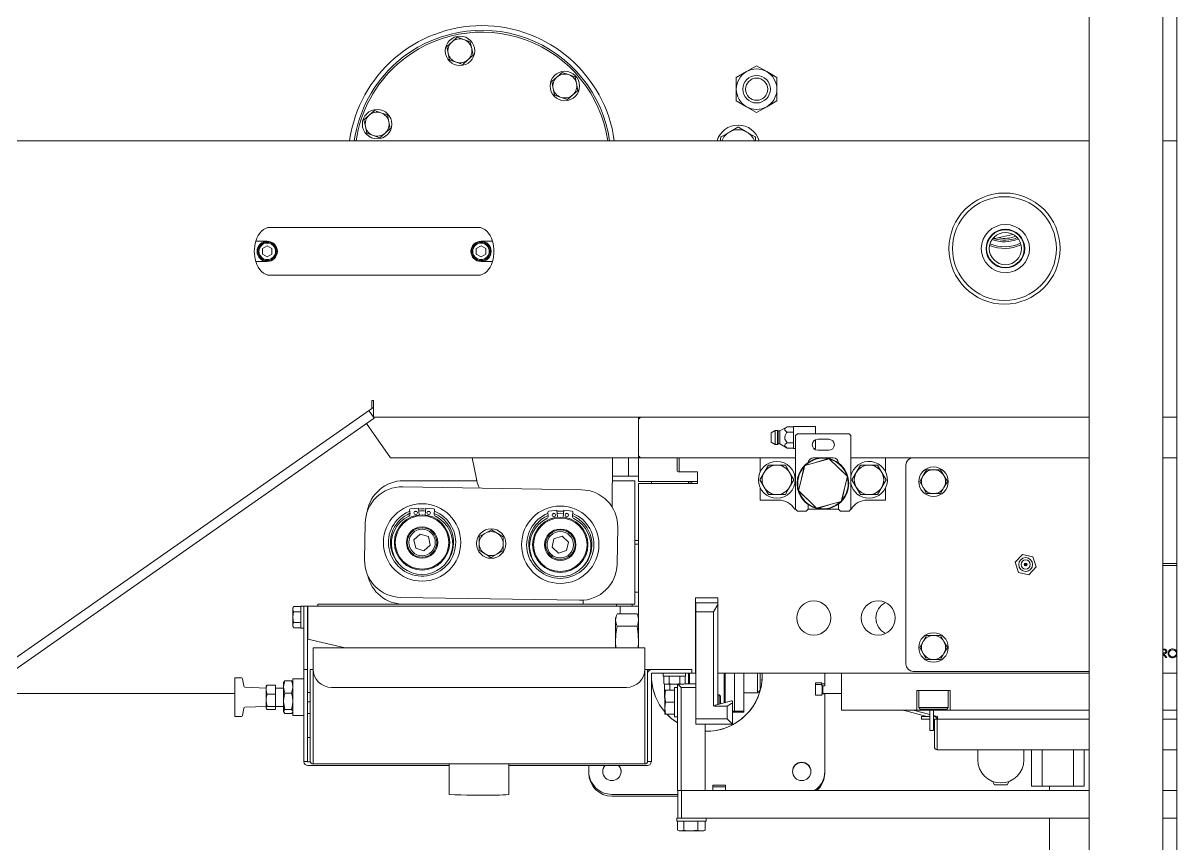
# Model space of a CAD drawing. Header units: millimetres. Extents: x 12318 to 17800, y 6541 to 10165.
# Drawn here: x 13148.82 to 13194.06, y 7344.96 to 7377.16 of the extents above; entities that cross this region are included whole.
import ezdxf

# ---------------------------------------------------------------- set-up
doc = ezdxf.new("R2010")
doc.units = ezdxf.units.MM
doc.layers.add('Equipment', color=123, linetype='Continuous')

# ---------------------------------------------------------------- blocks, each defined once
blk = doc.blocks.new('A$Cbe2ee938')
at = {"layer": 'Equipment', "linetype": 'Continuous', "lineweight": 15}
for p, q in [((-2944.31, 766.02), (-2944.31, 1726.02)), ((-2936.74, 1726.02), (-2936.74, 766.02)), ((-2984.31, 806.02), (-2984.31, 1686.02)), ((-3327.24, 1448.18), (-3330.05, 1445.69)), ((-3323.68, 1446.98), (-3327.24, 1448.18)), ((-3320.12, 1445.79), (-3323.68, 1446.98)), ((-3330.05, 1445.69), (-3332.86, 1443.2)), ((-3332.86, 1443.2), (-3332.11, 1439.53)), ((-3319.37, 1442.11), (-3320.12, 1445.79)), ((-3318.63, 1438.44), (-3319.37, 1442.11)), ((-3332.11, 1439.53), (-3331.37, 1435.85)), ((-3331.37, 1435.85), (-3327.81, 1434.66)), ((-3327.81, 1434.66), (-3324.25, 1433.46)), ((-3324.25, 1433.46), (-3321.44, 1435.95)), ((-3321.44, 1435.95), (-3318.63, 1438.44)), ((-3270.34, 1429.12), (-3273.16, 1426.63)), ((-3266.79, 1427.92), (-3270.34, 1429.12)), ((-3263.23, 1426.73), (-3266.79, 1427.92)), ((-3170.3, 1429.55), (-3175.8, 1426.37)), ((-3164.8, 1432.72), (-3170.3, 1429.55)), ((-3159.3, 1429.55), (-3164.8, 1432.72)), ((-3153.8, 1426.37), (-3159.3, 1429.55)), ((-3273.16, 1426.63), (-3275.97, 1424.15)), ((-3275.97, 1424.15), (-3275.22, 1420.47)), ((-3262.48, 1423.05), (-3263.23, 1426.73)), ((-3261.73, 1419.38), (-3262.48, 1423.05)), ((-3175.8, 1426.37), (-3175.8, 1420.02)), ((-3153.8, 1420.02), (-3153.8, 1426.37)), ((-3275.22, 1420.47), (-3274.47, 1416.79)), ((-3274.47, 1416.79), (-3270.91, 1415.6)), ((-3270.91, 1415.6), (-3267.36, 1414.41)), ((-3267.36, 1414.41), (-3264.54, 1416.89)), ((-3264.54, 1416.89), (-3261.73, 1419.38)), ((-3175.8, 1420.02), (-3175.8, 1413.67)), ((-3153.8, 1413.67), (-3153.8, 1420.02)), ((-3175.8, 1413.67), (-3170.3, 1410.49)), ((-3170.3, 1410.49), (-3164.8, 1407.32)), ((-3164.8, 1407.32), (-3159.3, 1410.49)), ((-3159.3, 1410.49), (-3153.8, 1413.67)), ((-3375, 1405.95), (-3377.81, 1403.46)), ((-3377.81, 1403.46), (-3377.06, 1399.79)), ((-3372.19, 1408.43), (-3375, 1405.95)), ((-3368.63, 1407.24), (-3372.19, 1408.43)), ((-3365.07, 1406.05), (-3368.63, 1407.24)), ((-3364.32, 1402.37), (-3365.07, 1406.05)), ((-3363.58, 1398.69), (-3364.32, 1402.37)), ((-3377.06, 1399.79), (-3376.32, 1396.11)), ((-3376.32, 1396.11), (-3372.76, 1394.92)), ((-3369.2, 1393.72), (-3366.39, 1396.21)), ((-3366.39, 1396.21), (-3363.58, 1398.69)), ((-3179.55, 1396.75), (-3184.05, 1394.15)), ((-3175.05, 1399.35), (-3179.55, 1396.75)), ((-3170.05, 1396.75), (-3174.55, 1399.35)), ((-3165.55, 1394.15), (-3170.05, 1396.75)), ((-2984.31, 1392.02), (-3587.31, 1392.02)), ((-3372.76, 1394.92), (-3369.2, 1393.72)), ((-3184.3, 1393.72), (-3184.3, 1392.02)), ((-3165.3, 1392.02), (-3165.3, 1393.72)), ((-2936.74, 1392.02), (-2944.31, 1392.02)), ((-3408.31, 1345.02), (-3428.81, 1345.02)), ((-3336.31, 1345.02), (-3408.31, 1345.02)), ((-3315.81, 1345.02), (-3336.31, 1345.02)), ((-3035.55, 1339.01), (-3025.82, 1341.15)), ((-3430.31, 1337.52), (-3436.52, 1337.52)), ((-3430.31, 1334.96), (-3432.86, 1333.49)), ((-3432.86, 1333.49), (-3432.86, 1330.55)), ((-3427.77, 1333.49), (-3430.31, 1334.96)), ((-3427.77, 1330.55), (-3427.77, 1333.49)), ((-3314.31, 1334.96), (-3316.86, 1333.49)), ((-3316.86, 1333.49), (-3316.86, 1330.55)), ((-3308.11, 1337.52), (-3314.31, 1337.52)), ((-3311.77, 1333.49), (-3314.31, 1334.96)), ((-3311.77, 1330.55), (-3311.77, 1333.49)), ((-3035.8, 1338.9), (-3036.62, 1339.19)), ((-3036.06, 1339.57), (-3035.55, 1339.01)), ((-3432.86, 1330.55), (-3430.31, 1329.08)), ((-3430.31, 1329.08), (-3427.77, 1330.55)), ((-3316.86, 1330.55), (-3314.31, 1329.08)), ((-3314.31, 1329.08), (-3311.77, 1330.55)), ((-3436.52, 1326.52), (-3430.31, 1326.52)), ((-3314.31, 1326.52), (-3308.11, 1326.52)), ((-3428.81, 1319.02), (-3408.31, 1319.02)), ((-3408.31, 1319.02), (-3336.31, 1319.02)), ((-3336.31, 1319.02), (-3315.81, 1319.02)), ((-3373.09, 1247.02), (-3587.31, 1097.02)), ((-3373.59, 1251.02), (-3372.59, 1251.02)), ((-3373.59, 1247.02), (-3373.59, 1251.02)), ((-3373.09, 1247.02), (-3373.59, 1247.02)), ((-3372.59, 1250.02), (-3372.59, 1251.02)), ((-3372.59, 1250.02), (-3372.59, 1242.02)), ((-3372.24, 1241.51), (-3584.45, 1092.92)), ((-3375.11, 1245.61), (-3372.24, 1241.51)), ((-2984.31, 1242.02), (-3372.59, 1242.02)), ((-3228.8, 1220.02), (-3228.8, 1242.02)), ((-3227.8, 1242.02), (-3228.8, 1241.02)), ((-3228.8, 1241.02), (-3228.8, 1221.02)), ((-2936.74, 1242.02), (-2944.31, 1242.02)), ((-3376.39, 1238.61), (-3363.37, 1220.02)), ((-3154.64, 1234.77), (-3156.8, 1233.52)), ((-3156.8, 1233.52), (-3156.8, 1228.52)), ((-3153.43, 1234.77), (-3154.64, 1234.77)), ((-3154.64, 1234.77), (-3154.64, 1227.27)), ((-3153.13, 1234.52), (-3153.43, 1234.77)), ((-3153.43, 1234.77), (-3153.43, 1227.27)), ((-3152.13, 1234.52), (-3153.13, 1234.52)), ((-3153.13, 1234.52), (-3153.13, 1227.52)), ((-3148.19, 1236.79), (-3152.13, 1234.52)), ((-3152.13, 1234.52), (-3152.13, 1227.52)), ((-3149.26, 1235.98), (-3149.52, 1235.47)), ((-3149.52, 1235.47), (-3149.41, 1234.93)), ((-3149.41, 1234.93), (-3148.81, 1234.31)), ((-3148.49, 1233.54), (-3149.32, 1232.15)), ((-3148.19, 1236.79), (-3149.26, 1235.98)), ((-3148.81, 1234.31), (-3148.19, 1233.91)), ((-3148.19, 1233.91), (-3148.49, 1233.54)), ((-3148.19, 1236.79), (-3144.8, 1236.79)), ((-3148.19, 1233.91), (-3144.8, 1233.91)), ((-3144.8, 1225.22), (-3144.8, 1236.82)), ((-3144.6, 1237.02), (-3140.88, 1237.02)), ((-3140.88, 1237.02), (-3133, 1237.02)), ((-3132.8, 1236.82), (-3132.8, 1233.02)), ((-3156.8, 1228.52), (-3154.64, 1227.27)), ((-3154.64, 1227.27), (-3153.43, 1227.27)), ((-3153.43, 1227.27), (-3153.13, 1227.52)), ((-3153.13, 1227.52), (-3152.13, 1227.52)), ((-3152.13, 1227.52), (-3148.19, 1225.25)), ((-3149.32, 1232.15), (-3149.53, 1231.16)), ((-3149.53, 1231.16), (-3149.4, 1230.15)), ((-3149.26, 1227.32), (-3149.52, 1226.81)), ((-3149.4, 1230.15), (-3148.8, 1228.91)), ((-3148.19, 1228.13), (-3149.26, 1227.32)), ((-3148.8, 1228.91), (-3148.19, 1228.13)), ((-3148.19, 1228.13), (-3144.8, 1228.13)), ((-3142.61, 1233.02), (-3143.61, 1232.02)), ((-3143.61, 1192.02), (-3143.61, 1232.02)), ((-3142.61, 1233.02), (-3114.61, 1233.02)), ((-3132.8, 1229.77), (-3132.8, 1225.22)), ((-3131.61, 1230.02), (-3125.61, 1230.02)), ((-3113.61, 1232.02), (-3114.61, 1233.02)), ((-3113.61, 1232.02), (-3113.61, 1192.02)), ((-3228.8, 1221.02), (-3227.8, 1220.02)), ((-3149.52, 1226.81), (-3149.41, 1226.27)), ((-3149.41, 1226.27), (-3148.81, 1225.65)), ((-3148.81, 1225.65), (-3148.19, 1225.25)), ((-3148.19, 1225.25), (-3144.8, 1225.25)), ((-3143.61, 1225.02), (-3144.6, 1225.02)), ((-3133, 1225.02), (-3133.85, 1225.02)), ((-3125.61, 1224.02), (-3131.61, 1224.02)), ((-3363.37, 1220.02), (-3228.8, 1220.02)), ((-3319.17, 1220.02), (-3316.85, 1208.62)), ((-3243.19, 1193.21), (-3242.95, 1219.38)), ((-3242.96, 1219.9), (-3242.96, 1220.02)), ((-3242.95, 1219.38), (-3242.96, 1219.9)), ((-3234.3, 1220.02), (-3234.3, 1210.02)), ((-3228.8, 1220.02), (-3228.8, 1207.02)), ((-3207.8, 1220.02), (-3228.8, 1220.02)), ((-3227.8, 1220.02), (-3143.61, 1220.02)), ((-3207.8, 1212.82), (-3207.8, 1220.02)), ((-3206.8, 1220.02), (-3206.8, 1212.32)), ((-3162.8, 1212.37), (-3162.8, 1220.02)), ((-3162.8, 1220.02), (-3143.61, 1220.02)), ((-3158.42, 1216.02), (-3160.73, 1212.02)), ((-3153.8, 1216.02), (-3158.42, 1216.02)), ((-3149.18, 1216.02), (-3153.8, 1216.02)), ((-3146.87, 1212.02), (-3149.18, 1216.02)), ((-3138.71, 1215.71), (-3142.14, 1202.28)), ((-3139, 1215.4), (-3140.47, 1208.82)), ((-3138.77, 1215.47), (-3139, 1215.4)), ((-3125.37, 1219.44), (-3138.71, 1215.71)), ((-3134.02, 1220.02), (-3129.14, 1220.02)), ((-3133.86, 1220.02), (-3123.36, 1220.02)), ((-3125.78, 1219.54), (-3132.21, 1217.53)), ((-3128.46, 1220.02), (-3123.21, 1220.02)), ((-3125.6, 1219.38), (-3125.78, 1219.54)), ((-3115.46, 1209.76), (-3125.37, 1219.44)), ((-3115.58, 1210.17), (-3120.54, 1214.73)), ((-3113.61, 1220.02), (-3094.8, 1220.02)), ((-3113.61, 1220.02), (-2984.31, 1220.02)), ((-3108.42, 1216.02), (-3110.73, 1212.02)), ((-3103.8, 1216.02), (-3108.42, 1216.02)), ((-3099.18, 1216.02), (-3103.8, 1216.02)), ((-3096.87, 1212.02), (-3099.18, 1216.02)), ((-3094.8, 1220.02), (-3094.8, 1212.38)), ((-3083.8, 1216.02), (-3083.8, 1108.02)), ((-2944.31, 1220.02), (-2936.74, 1220.02)), ((-3316.8, 1207.52), (-3316.8, 1208.37)), ((-3243.04, 1210.02), (-3228.8, 1210.02)), ((-3196.8, 1212.32), (-3207.3, 1212.32)), ((-3196.8, 1207.02), (-3196.8, 1212.32)), ((-3160.73, 1212.02), (-3163.04, 1208.02)), ((-3144.56, 1208.02), (-3146.87, 1212.02)), ((-3118.89, 1196.33), (-3115.46, 1209.76)), ((-3115.63, 1209.93), (-3115.58, 1210.17)), ((-3115.28, 1208.22), (-3115.54, 1209.45)), ((-3110.73, 1212.02), (-3113.04, 1208.02)), ((-3094.56, 1208.02), (-3096.87, 1212.02)), ((-3074.43, 1210.27), (-3076.31, 1207.02)), ((-3072.55, 1213.52), (-3074.43, 1210.27)), ((-3068.8, 1213.52), (-3072.55, 1213.52)), ((-3065.05, 1213.52), (-3068.8, 1213.52)), ((-3063.17, 1210.27), (-3065.05, 1213.52)), ((-3061.3, 1207.02), (-3063.17, 1210.27)), ((-3356.81, 1204.2), (-3259.82, 1202.61)), ((-3356.3, 1207.52), (-3316.6, 1207.52)), ((-3315.11, 1203.51), (-3315.6, 1204.63)), ((-3243.06, 1207.52), (-3230.8, 1207.52)), ((-3230.8, 1207.52), (-3230.8, 1140.52)), ((-3228.8, 1207.02), (-3196.8, 1207.02)), ((-3228.8, 1206.02), (-3228.8, 1116.83)), ((-3196.8, 1206.02), (-3228.8, 1206.02)), ((-3221.8, 1206.02), (-3221.8, 1207.02)), ((-3201.79, 1207.02), (-3201.76, 1206.57)), ((-3201.76, 1206.57), (-3201.69, 1206.02)), ((-3200.76, 1206.61), (-3200.79, 1207.02)), ((-3200.68, 1206.02), (-3200.76, 1206.61)), ((-3199.86, 1206.02), (-3199.99, 1207.02)), ((-3196.8, 1207.02), (-3196.8, 1206.02)), ((-3163.04, 1208.02), (-3160.73, 1204.02)), ((-3162.8, 1197.02), (-3162.8, 1203.66)), ((-3160.73, 1204.02), (-3158.42, 1200.02)), ((-3149.18, 1200.02), (-3146.87, 1204.02)), ((-3146.87, 1204.02), (-3144.56, 1208.02)), ((-3142.14, 1202.28), (-3132.24, 1192.6)), ((-3141.97, 1202.11), (-3142.02, 1201.87)), ((-3118.6, 1196.64), (-3117.13, 1203.22)), ((-3115.1, 1206.02), (-3115.28, 1208.22)), ((-3113.04, 1208.02), (-3110.73, 1204.02)), ((-3110.73, 1204.02), (-3108.42, 1200.02)), ((-3099.18, 1200.02), (-3096.87, 1204.02)), ((-3096.87, 1204.02), (-3094.56, 1208.02)), ((-3094.8, 1203.66), (-3094.8, 1197.02)), ((-3076.31, 1207.02), (-3074.43, 1203.77)), ((-3074.43, 1203.77), (-3072.55, 1200.52)), ((-3065.05, 1200.52), (-3063.17, 1203.77)), ((-3063.17, 1203.77), (-3061.3, 1207.02)), ((-3152.8, 1197.02), (-3162.8, 1197.02)), ((-3158.42, 1200.02), (-3153.8, 1200.02)), ((-3153.8, 1200.02), (-3149.18, 1200.02)), ((-3142.02, 1201.87), (-3137.06, 1197.31)), ((-3132.24, 1192.6), (-3118.89, 1196.33)), ((-3118.83, 1196.57), (-3118.6, 1196.64)), ((-3108.42, 1200.02), (-3103.8, 1200.02)), ((-3094.8, 1197.02), (-3104.8, 1197.02)), ((-3103.8, 1200.02), (-3099.18, 1200.02)), ((-3072.55, 1200.52), (-3068.8, 1200.52)), ((-3068.8, 1200.52), (-3065.05, 1200.52)), ((-3352.99, 1191), (-3354.97, 1190.08)), ((-3352.87, 1189.83), (-3354.43, 1189.09)), ((-3353.06, 1191.68), (-3352.84, 1189.55)), ((-3348.22, 1192.7), (-3352.59, 1192.25)), ((-3349.74, 1190.79), (-3350.62, 1190.59)), ((-3349.23, 1190.89), (-3349.74, 1190.79)), ((-3347.83, 1188.94), (-3348.22, 1192.7)), ((-3344.3, 1192.69), (-3344.7, 1188.93)), ((-3339.92, 1192.22), (-3344.3, 1192.69)), ((-3342.3, 1190.67), (-3343.3, 1190.88)), ((-3341.91, 1190.57), (-3342.3, 1190.67)), ((-3339.69, 1189.52), (-3339.46, 1191.65)), ((-3278.07, 1190.45), (-3277.85, 1188.32)), ((-3273.23, 1191.47), (-3277.6, 1191.02)), ((-3274.24, 1189.66), (-3275.63, 1189.36)), ((-3272.84, 1187.71), (-3273.23, 1191.47)), ((-3271.27, 1191.04), (-3273.18, 1190.95)), ((-3271.27, 1189.91), (-3273.06, 1189.82)), ((-3269.36, 1190.94), (-3271.27, 1191.04)), ((-3269.48, 1189.81), (-3271.27, 1189.91)), ((-3269.31, 1191.46), (-3269.71, 1187.71)), ((-3264.93, 1190.99), (-3269.31, 1191.46)), ((-3266.92, 1189.34), (-3268.31, 1189.65)), ((-3264.7, 1188.29), (-3264.47, 1190.42)), ((-3143.61, 1192.02), (-3144.14, 1192.02)), ((-3143.61, 1192.02), (-3142.61, 1191.02)), ((-3137.86, 1191.02), (-3142.61, 1191.02)), ((-3137.86, 1191.02), (-3136.86, 1192.02)), ((-3136.86, 1192.02), (-3136.86, 1194.57)), ((-3128.8, 1192.02), (-3136.86, 1192.02)), ((-3132, 1192.66), (-3131.82, 1192.5)), ((-3131.82, 1192.5), (-3125.39, 1194.51)), ((-3120.36, 1192.02), (-3128.8, 1192.02)), ((-3120.36, 1194.85), (-3120.36, 1192.02)), ((-3120.36, 1192.02), (-3119.36, 1191.02)), ((-3114.61, 1191.02), (-3119.36, 1191.02)), ((-3114.61, 1191.02), (-3113.61, 1192.02)), ((-3113.46, 1192.02), (-3113.61, 1192.02)), ((-3377.46, 1164.53), (-3377.13, 1184.53)), ((-3347.33, 1178.59), (-3350.77, 1175.42)), ((-3342.85, 1177.19), (-3347.33, 1178.59)), ((-3341.83, 1172.62), (-3342.85, 1177.19)), ((-3315.24, 1177.26), (-3315.31, 1173.51)), ((-3311.96, 1179.09), (-3315.24, 1177.26)), ((-3308.68, 1180.91), (-3311.96, 1179.09)), ((-3305.46, 1178.98), (-3308.68, 1180.91)), ((-3302.25, 1177.05), (-3305.46, 1178.98)), ((-3302.31, 1173.3), (-3302.25, 1177.05)), ((-3270.27, 1177.36), (-3274.75, 1175.98)), ((-3266.83, 1174.17), (-3270.27, 1177.36)), ((-3240.15, 1182.28), (-3240.48, 1162.28)), ((-3350.77, 1175.42), (-3349.75, 1170.85)), ((-3349.75, 1170.85), (-3345.28, 1169.45)), ((-3345.28, 1169.45), (-3341.83, 1172.62)), ((-3315.31, 1173.51), (-3315.37, 1169.76)), ((-3302.37, 1169.55), (-3302.31, 1173.3)), ((-3274.75, 1175.98), (-3275.79, 1171.41)), ((-3275.79, 1171.41), (-3272.36, 1168.22)), ((-3267.88, 1169.6), (-3266.83, 1174.17)), ((-3230.8, 1175.02), (-3228.8, 1175.02)), ((-3228.8, 1173.02), (-3230.8, 1173.02)), ((-3315.37, 1169.76), (-3312.15, 1167.83)), ((-3312.15, 1167.83), (-3308.93, 1165.9)), ((-3308.93, 1165.9), (-3305.65, 1167.72)), ((-3305.65, 1167.72), (-3302.37, 1169.55)), ((-3272.36, 1168.22), (-3267.88, 1169.6)), ((-3024.43, 1163.3), (-3020.51, 1167.54)), ((-3020.51, 1167.54), (-3014.88, 1166.26)), ((-3014.88, 1166.26), (-3013.17, 1160.74)), ((-3022.72, 1157.78), (-3024.43, 1163.3)), ((-3013.17, 1160.74), (-3017.09, 1156.51)), ((-2936.74, 1162.52), (-2944.31, 1162.52)), ((-2944.31, 1161.52), (-2936.74, 1161.52)), ((-3017.09, 1156.51), (-3022.72, 1157.78)), ((-3228.8, 1147.02), (-3230.8, 1147.02)), ((-3410.4, 1139.52), (-3412, 1139.52)), ((-3412, 1139.52), (-3412, 1133.52)), ((-3408.4, 1139.52), (-3410.4, 1139.52)), ((-3410.4, 1139.52), (-3410.4, 1110.02)), ((-3408.4, 1139.52), (-3408.4, 1110.02)), ((-3408.3, 1121.52), (-3408.3, 1139.52)), ((-3238.8, 1139.52), (-3408.3, 1139.52)), ((-3402.8, 1140.52), (-3402.8, 1139.52)), ((-3402.8, 1140.52), (-3397.8, 1140.52)), ((-3397.8, 1140.52), (-3356.3, 1140.52)), ((-3260.8, 1142.61), (-3357.79, 1144.2)), ((-3356.3, 1140.52), (-3258.8, 1140.52)), ((-3258.8, 1140.52), (-3258.8, 1142.68)), ((-3258.8, 1140.52), (-3230.8, 1140.52)), ((-3240.8, 1139.52), (-3240.8, 1140.52)), ((-3238.8, 1135.19), (-3238.8, 1139.52)), ((-3238.8, 1139.52), (-3228.8, 1139.52)), ((-3232.3, 1140.52), (-3232.3, 1139.52)), ((-3197.9, 1144.02), (-3185.8, 1144.02)), ((-3197.9, 1103.02), (-3197.9, 1144.02)), ((-3197.7, 1136.31), (-3197.7, 1141.31)), ((-3197.7, 1141.31), (-3185.85, 1141.31)), ((-3185.85, 1140.31), (-3188.16, 1136.31)), ((-3185.85, 1141.31), (-3185.85, 1140.31)), ((-3185.85, 1140.31), (-3185.85, 1086.45)), ((-3185.8, 1144.02), (-3185.8, 1103.02)), ((-3415.98, 1139.29), (-3416.38, 1138.43)), ((-3416.38, 1138.43), (-3416.38, 1133.52)), ((-3416.38, 1133.52), (-3416.38, 1128.61)), ((-3412, 1139.29), (-3415.98, 1139.29)), ((-3412, 1136.41), (-3415.98, 1136.41)), ((-3412, 1133.52), (-3412, 1127.52)), ((-3408.3, 1136.52), (-3408.4, 1136.52)), ((-3240.85, 1134.25), (-3241.3, 1133.02)), ((-3229.65, 1135.19), (-3240.46, 1135.19)), ((-3228.8, 1133.02), (-3229.25, 1134.25)), ((-3188.16, 1136.31), (-3197.7, 1136.31)), ((-3197.7, 1136.31), (-3197.7, 1078.31)), ((-3188.16, 1085.47), (-3188.16, 1136.31)), ((-3416.38, 1128.61), (-3415.98, 1127.75)), ((-3412, 1130.63), (-3415.98, 1130.63)), ((-3412, 1127.75), (-3415.98, 1127.75)), ((-3412, 1127.52), (-3410.4, 1127.52)), ((-3408.4, 1130.52), (-3408.3, 1130.52)), ((-3241.3, 1131.88), (-3241.3, 1133.02)), ((-3241.3, 1119.99), (-3241.3, 1131.88)), ((-3240.78, 1129.33), (-3241.3, 1131.88)), ((-3241.08, 1124.28), (-3240.46, 1128.58)), ((-3240.46, 1128.58), (-3240.78, 1129.33)), ((-3229.65, 1128.58), (-3240.46, 1128.58)), ((-3229.3, 1129.37), (-3229.65, 1128.58)), ((-3229.65, 1128.58), (-3229.03, 1124.32)), ((-3228.8, 1131.88), (-3229.3, 1129.37)), ((-3197.7, 1130.98), (-3197.9, 1130.94)), ((-3408.3, 1121.52), (-3387.99, 1116.83)), ((-3241.3, 1119.99), (-3241.08, 1124.28)), ((-3229.03, 1124.32), (-3228.8, 1119.99)), ((-3197.8, 1125.67), (-3197.9, 1125.69)), ((-3197.7, 1125.69), (-3197.8, 1125.67)), ((-3197.8, 1111.88), (-3197.8, 1125.67)), ((-3197.8, 1125.67), (-3197.8, 1110.37)), ((-3185.8, 1125.67), (-3185.85, 1125.68)), ((-3072.55, 1123.52), (-3074.43, 1120.27)), ((-3068.8, 1123.52), (-3072.55, 1123.52)), ((-3065.05, 1123.52), (-3068.8, 1123.52)), ((-3063.17, 1120.27), (-3065.05, 1123.52)), ((-3405.41, 1115.32), (-3405.41, 1116.83)), ((-3405.41, 1116.83), (-3225.41, 1116.83)), ((-3405.41, 1115.32), (-3405.41, 1105.33)), ((-3241.14, 1116.83), (-3241.3, 1119.99)), ((-3241.3, 1116.83), (-3241.3, 1119.99)), ((-3228.8, 1119.99), (-3228.97, 1116.83)), ((-3225.41, 1116.83), (-3225.41, 1115.32)), ((-3225.41, 1105.33), (-3225.41, 1115.32)), ((-3074.43, 1120.27), (-3076.31, 1117.02)), ((-3076.31, 1117.02), (-3074.43, 1113.77)), ((-3061.3, 1117.02), (-3063.17, 1120.27)), ((-3063.17, 1113.77), (-3061.3, 1117.02)), ((-2944.31, 1116.13), (-2944.21, 1116.13)), ((-2943.86, 1115.66), (-2944.31, 1115.66)), ((-2944.21, 1116.13), (-2943.63, 1116.12)), ((-2943.06, 1115.55), (-2943.86, 1115.66)), ((-2943.63, 1116.12), (-2943.17, 1116.07)), ((-2943.07, 1114.24), (-2942.9, 1114.35)), ((-2942.9, 1115.44), (-2943.06, 1115.55)), ((-2942.77, 1115.28), (-2942.9, 1115.44)), ((-2942.9, 1114.35), (-2942.76, 1114.51)), ((-2942.68, 1115.1), (-2942.77, 1115.28)), ((-2942.76, 1114.51), (-2942.65, 1114.9)), ((-2942.65, 1114.9), (-2942.68, 1115.1)), ((-2942.31, 1114.47), (-2942.52, 1114.09)), ((-2942.24, 1114.9), (-2942.31, 1114.47)), ((-3410.4, 1110.02), (-3410.4, 1105.02)), ((-3408.4, 1110.02), (-3408.4, 1105.02)), ((-3197.9, 1110.36), (-3197.8, 1110.37)), ((-3197.8, 1110.37), (-3197.8, 1111.88)), ((-3197.8, 1110.37), (-3197.7, 1110.36)), ((-3185.85, 1110.36), (-3185.8, 1110.37)), ((-3074.43, 1113.77), (-3072.55, 1110.52)), ((-3072.55, 1110.52), (-3068.8, 1110.52)), ((-3068.8, 1110.52), (-3065.05, 1110.52)), ((-3065.05, 1110.52), (-3063.17, 1113.77)), ((-2944.31, 1114.12), (-2943.88, 1114.12)), ((-2942.69, 1111.52), (-2944.31, 1113.56)), ((-2943.88, 1114.12), (-2943.07, 1114.24)), ((-2942.87, 1113.83), (-2943.87, 1113.65)), ((-2943.87, 1113.65), (-2942.18, 1111.52)), ((-2942.52, 1114.09), (-2942.87, 1113.83)), ((-2942.18, 1111.52), (-2942.69, 1111.52)), ((-3408.4, 1105.02), (-3410.4, 1105.02)), ((-3410.4, 1105.02), (-3410.4, 1100.02)), ((-3408.4, 1100.02), (-3408.4, 1105.02)), ((-3406.92, 1105.02), (-3405.42, 1105.02)), ((-3406.92, 1055.34), (-3406.92, 1105.02)), ((-3405.42, 1055.34), (-3405.42, 1105.02)), ((-3405.41, 1105.33), (-3405.41, 1055.34)), ((-3225.41, 1055.34), (-3225.41, 1105.33)), ((-3225.4, 1105.02), (-3225.41, 1105.02)), ((-3223.9, 1105.02), (-3225.4, 1105.02)), ((-3225.4, 1105.02), (-3225.4, 1055.34)), ((-3223.9, 1105.02), (-3223.9, 1055.34)), ((-3199.9, 1105.02), (-3223.9, 1105.02)), ((-3223.8, 1104.31), (-3223.9, 1104.32)), ((-3223.8, 1103.56), (-3223.8, 1104.31)), ((-3221.9, 1102.92), (-3221.9, 1055.12)), ((-3199.9, 1103.02), (-3221.8, 1103.02)), ((-3221.77, 1103.02), (-3221.78, 1102.81)), ((-3221.78, 1102.81), (-3221.73, 1099.56)), ((-3215.4, 1103.02), (-3215.4, 1101.42)), ((-3203.4, 1101.42), (-3203.4, 1103.02)), ((-3201.8, 1097.31), (-3201.8, 1103.02)), ((-3201.2, 1097.31), (-3201.2, 1103.02)), ((-3199.9, 1103.02), (-3199.9, 1105.02)), ((-3199.9, 1103.02), (-3197.9, 1103.02)), ((-3185.8, 1103.02), (-2984.31, 1103.02)), ((-3182.35, 1103.02), (-3182.35, 1087)), ((-3181.8, 1103.02), (-3181.8, 1087.15)), ((-3176.8, 1082.46), (-3176.8, 1103.02)), ((-3171.8, 1082.41), (-3171.8, 1103.02)), ((-3164.3, 1092.31), (-3164.3, 1103.02)), ((-3162.8, 1103.02), (-3162.8, 1093.81)), ((-3127.8, 1103.02), (-3127.8, 1097.21)), ((-3118.8, 1103.02), (-3118.8, 1083.02)), ((-3079.8, 1104.02), (-2984.31, 1104.02)), ((-2944.31, 1103.02), (-2936.74, 1103.02)), ((-3444.34, 1100.52), (-3447.9, 1100.52)), ((-3447.9, 1079.52), (-3447.9, 1100.52)), ((-3443, 1095.94), (-3443.72, 1100)), ((-3430.79, 1096.18), (-3430.9, 1096)), ((-3430.9, 1094.14), (-3430.9, 1096)), ((-3430.37, 1096.64), (-3430.8, 1095.2)), ((-3430.77, 1096.17), (-3430.74, 1096.27)), ((-3430.74, 1096.27), (-3430.37, 1096.64)), ((-3425.9, 1096.64), (-3430.37, 1096.64)), ((-3425.9, 1091.65), (-3425.9, 1096.64)), ((-3421.26, 1098.27), (-3421.4, 1098.02)), ((-3421.4, 1095.54), (-3421.4, 1098.02)), ((-3421.27, 1096.96), (-3421.4, 1095.54)), ((-3421.4, 1087.77), (-3421.4, 1095.54)), ((-3421.4, 1095.54), (-3421.18, 1093.74)), ((-3420.69, 1098.89), (-3421.27, 1096.96)), ((-3421.23, 1098.26), (-3421.18, 1098.39)), ((-3421.18, 1098.39), (-3420.69, 1098.89)), ((-3417.12, 1098.89), (-3420.69, 1098.89)), ((-3416.62, 1097.35), (-3417.12, 1098.89)), ((-3417.12, 1098.89), (-3416.54, 1098.26)), ((-3416.4, 1095.54), (-3416.62, 1097.35)), ((-3416.4, 1098.02), (-3416.54, 1098.26)), ((-3416.54, 1098.26), (-3416.54, 1098.25)), ((-3416.54, 1094.13), (-3416.4, 1095.54)), ((-3410.4, 1100.02), (-3416.4, 1100.02)), ((-3416.4, 1100.02), (-3416.4, 1080.02)), ((-3410.4, 1100.02), (-3410.4, 1055.12)), ((-3408.4, 1100.02), (-3408.4, 1055.12)), ((-3221.8, 1101.57), (-3221.8, 1101.55)), ((-3221.8, 1101.55), (-3221.73, 1099.54)), ((-3215.4, 1101.42), (-3209.4, 1101.42)), ((-3215.18, 1101.42), (-3215.18, 1097.45)), ((-3215.18, 1097.45), (-3214.32, 1097.05)), ((-3214.8, 1090.31), (-3214.8, 1097.24)), ((-3214.32, 1097.05), (-3209.4, 1097.05)), ((-3212.29, 1101.42), (-3212.29, 1097.45)), ((-3211.8, 1093.81), (-3211.8, 1097.05)), ((-3209.4, 1101.42), (-3203.4, 1101.42)), ((-3209.4, 1097.05), (-3204.49, 1097.05)), ((-3207.7, 1039.31), (-3207.7, 1097.05)), ((-3207.44, 1097.05), (-3205.7, 1095.31)), ((-3206.51, 1101.42), (-3206.51, 1097.45)), ((-3204.49, 1097.05), (-3203.63, 1097.45)), ((-3203.93, 1097.31), (-3197.7, 1097.31)), ((-3203.63, 1101.42), (-3203.63, 1097.45)), ((-3161.8, 1101.55), (-3161.8, 1101.57)), ((-3132.8, 1097.91), (-3129.4, 1097.91)), ((-3132.8, 1091.11), (-3132.8, 1097.91)), ((-3132.8, 1096.97), (-3129.4, 1096.97)), ((-3129.4, 1097.91), (-3129.4, 1097.21)), ((-3129.4, 1097.21), (-3127.8, 1097.21)), ((-3129.4, 1096.27), (-3129.4, 1097.21)), ((-3129.4, 1096.27), (-3127.8, 1096.27)), ((-3129.3, 1096.27), (-3129.3, 1091.81)), ((-3128.8, 1091.81), (-3128.8, 1096.27)), ((-3127.8, 1097.21), (-3127.8, 1096.27)), ((-3447.9, 1092.02), (-3587.31, 1092.02)), ((-3430.9, 1095.02), (-3442.4, 1095.42)), ((-3430.8, 1095.2), (-3430.9, 1094.14)), ((-3430.9, 1088.34), (-3430.9, 1094.14)), ((-3430.9, 1094.14), (-3430.74, 1092.79)), ((-3430.8, 1089.74), (-3430.9, 1088.34)), ((-3430.37, 1091.65), (-3430.8, 1089.74)), ((-3430.74, 1092.79), (-3430.37, 1091.65)), ((-3425.9, 1091.65), (-3430.37, 1091.65)), ((-3421.4, 1095.02), (-3425.9, 1095.02)), ((-3425.9, 1085.03), (-3425.9, 1091.65)), ((-3421.27, 1089.64), (-3421.4, 1087.77)), ((-3420.69, 1092.2), (-3421.27, 1089.64)), ((-3421.18, 1093.74), (-3420.69, 1092.2)), ((-3417.12, 1092.2), (-3420.69, 1092.2)), ((-3417.12, 1092.2), (-3416.54, 1094.13)), ((-3416.62, 1090.17), (-3417.12, 1092.2)), ((-3416.4, 1087.77), (-3416.62, 1090.17)), ((-3406.92, 1092.52), (-3408.4, 1092.52)), ((-3405.41, 1092.52), (-3405.42, 1092.52)), ((-3395.41, 1095.33), (-3235.41, 1095.33)), ((-3225.41, 1093.02), (-3225.4, 1093.02)), ((-3214.8, 1090.27), (-3214.8, 1090.31)), ((-3214.8, 1089.87), (-3214.8, 1090.27)), ((-3214.8, 1089.86), (-3214.8, 1089.87)), ((-3214.8, 1089.86), (-3214.74, 1089.85)), ((-3214.74, 1089.85), (-3214.6, 1089.85)), ((-3214.13, 1093.81), (-3214.6, 1093.81)), ((-3214.6, 1093.81), (-3214.6, 1090.56)), ((-3214.6, 1090.56), (-3214.49, 1092.07)), ((-3214.13, 1087.31), (-3214.6, 1090.56)), ((-3214.6, 1090.56), (-3214.6, 1084.06)), ((-3214.49, 1092.07), (-3214.13, 1093.81)), ((-3209.3, 1093.81), (-3214.13, 1093.81)), ((-3207.7, 1095.31), (-3209.3, 1095.31)), ((-3209.3, 1095.31), (-3209.3, 1079.31)), ((-3205.7, 1095.31), (-3205.7, 1039.31)), ((-3197.7, 1095.31), (-3205.7, 1095.31)), ((-3185.05, 1091.31), (-3185.85, 1091.31)), ((-3184.3, 1090.56), (-3185.05, 1091.31)), ((-3185.05, 1091.31), (-3185.05, 1086.28)), ((-3184.3, 1090.56), (-3184.3, 1086.48)), ((-3182.35, 1092.31), (-3181.8, 1092.31)), ((-3171.8, 1092.31), (-3164.3, 1092.31)), ((-3164.3, 1092.31), (-3162.8, 1093.81)), ((-3129.4, 1091.11), (-3132.8, 1091.11)), ((-3129.4, 1091.81), (-3129.4, 1091.11)), ((-3127.8, 1091.81), (-3129.4, 1091.81)), ((-3118.8, 1092.02), (-3128.8, 1092.02)), ((-3127.8, 1091.81), (-3127.8, 1049.76)), ((-3077.8, 1093.62), (-3059.8, 1093.62)), ((-3077.8, 1093.62), (-3077.8, 1083.02)), ((-3076.8, 1093.62), (-3076.8, 1084.42)), ((-3060.8, 1084.42), (-3060.8, 1093.62)), ((-3059.8, 1093.62), (-3059.8, 1083.02)), ((-3443.72, 1080.04), (-3443, 1084.1)), ((-3442.4, 1084.62), (-3430.9, 1085.02)), ((-3430.9, 1084.21), (-3430.9, 1088.34)), ((-3430.9, 1088.34), (-3430.74, 1086.55)), ((-3430.8, 1084.56), (-3430.9, 1084.21)), ((-3430.9, 1084.04), (-3430.9, 1084.21)), ((-3430.9, 1084.21), (-3430.74, 1083.77)), ((-3430.9, 1084.04), (-3430.79, 1083.86)), ((-3430.37, 1085.03), (-3430.8, 1084.56)), ((-3430.74, 1086.55), (-3430.37, 1085.03)), ((-3430.74, 1083.77), (-3430.37, 1083.4)), ((-3425.9, 1085.03), (-3430.37, 1085.03)), ((-3425.9, 1083.4), (-3430.37, 1083.4)), ((-3425.9, 1083.4), (-3425.9, 1085.03)), ((-3425.9, 1085.02), (-3421.4, 1085.02)), ((-3421.4, 1082.24), (-3421.4, 1087.77)), ((-3421.4, 1087.77), (-3421.18, 1085.37)), ((-3420.69, 1083.33), (-3421.27, 1082.71)), ((-3421.18, 1085.37), (-3420.69, 1083.33)), ((-3417.12, 1083.33), (-3420.69, 1083.33)), ((-3417.12, 1083.33), (-3416.54, 1085.89)), ((-3416.62, 1082.83), (-3417.12, 1083.33)), ((-3416.54, 1085.89), (-3416.4, 1087.77)), ((-3408.4, 1087.52), (-3406.92, 1087.52)), ((-3405.42, 1087.52), (-3405.41, 1087.52)), ((-3214.6, 1084.06), (-3214.49, 1085.57)), ((-3214.13, 1080.81), (-3214.6, 1084.06)), ((-3214.6, 1084.06), (-3214.6, 1080.81)), ((-3214.49, 1085.57), (-3214.13, 1087.31)), ((-3209.3, 1087.31), (-3214.13, 1087.31)), ((-3187.9, 1085.21), (-3180.85, 1085.21)), ((-3187.13, 1085.72), (-3178.48, 1088.04)), ((-3180.85, 1085.21), (-3178.35, 1086.65)), ((-3180.85, 1078.31), (-3180.85, 1085.21)), ((-3177.85, 1087.56), (-3177.85, 1086.36)), ((-3177.85, 1086.36), (-3177.85, 1075.31)), ((-3118.8, 1083.02), (-3077.8, 1083.02)), ((-3070.8, 1080.62), (-3079.77, 1083.02)), ((-3077.8, 1083.02), (-3059.8, 1083.02)), ((-3076.8, 1084.42), (-3076, 1083.62)), ((-3076.8, 1084.42), (-3060.8, 1084.42)), ((-3076, 1083.62), (-3061.6, 1083.62)), ((-3061.6, 1083.62), (-3060.8, 1084.42)), ((-3059.8, 1083.02), (-2984.31, 1083.02)), ((-2936.74, 1083.02), (-2944.31, 1083.02)), ((-3447.9, 1079.52), (-3444.34, 1079.52)), ((-3421.27, 1082.71), (-3421.4, 1082.24)), ((-3421.4, 1082.02), (-3421.4, 1082.24)), ((-3421.4, 1082.24), (-3421.18, 1081.65)), ((-3421.4, 1082.02), (-3421.26, 1081.77)), ((-3421.18, 1081.65), (-3420.69, 1081.15)), ((-3417.12, 1081.15), (-3420.69, 1081.15)), ((-3417.12, 1081.15), (-3416.54, 1081.78)), ((-3416.4, 1082.24), (-3416.62, 1082.83)), ((-3416.54, 1081.79), (-3416.4, 1082.02)), ((-3416.54, 1081.78), (-3416.54, 1081.79)), ((-3416.4, 1080.02), (-3410.4, 1080.02)), ((-3406.92, 1081.21), (-3408.3, 1081.21)), ((-3214.6, 1080.81), (-3214.13, 1080.81)), ((-3209.3, 1080.81), (-3214.13, 1080.81)), ((-3209.3, 1079.31), (-3207.7, 1079.31)), ((-3197.7, 1078.31), (-3180.85, 1078.31)), ((-3197.7, 1075.31), (-3197.7, 1078.31)), ((-3180.85, 1078.31), (-3177.85, 1075.31)), ((-3177.85, 1082.46), (-3176.8, 1082.46)), ((-3177.85, 1081.86), (-3174.5, 1081.86)), ((-3176.8, 1082.46), (-3172.21, 1082.42)), ((-3174.5, 1081.86), (-3174.09, 1081.88)), ((-3174.09, 1081.88), (-3171.8, 1081.98)), ((-3172.21, 1082.42), (-3171.8, 1082.41)), ((-3171.8, 1082.41), (-3171.8, 1081.98)), ((-3072.49, 1079.52), (-3084.48, 1082.73)), ((-3075.3, 1078.02), (-3075.3, 1079.52)), ((-3075.3, 1079.52), (-3073.3, 1079.52)), ((-3073.3, 1078.02), (-3075.3, 1078.02)), ((-3073.3, 1079.52), (-3070.8, 1079.52)), ((-3073.3, 1078.02), (-3070.8, 1078.02)), ((-3070.8, 1082.02), (-3070.8, 1082.87)), ((-3070.8, 1072.02), (-3070.8, 1082.02)), ((-3068.8, 1082.02), (-3068.8, 1082.87)), ((-3068.8, 1082.02), (-3068.8, 1072.02)), ((-3066.71, 1079.53), (-3068.8, 1080.09)), ((-3068.8, 1079.52), (-3068.4, 1079.52)), ((-3068.8, 1078.02), (-3068.4, 1078.02)), ((-3068.3, 1063.12), (-3068.3, 1078.02)), ((-3068.3, 1078.02), (-3066.8, 1078.02)), ((-3066.8, 1078.02), (-3066.8, 1063.12)), ((-2984.31, 1078.02), (-3066.8, 1078.02)), ((-3066.71, 1079.53), (-3066.7, 1079.52)), ((-3066.7, 1078.02), (-3066.7, 1079.52)), ((-2936.74, 1078.02), (-2944.31, 1078.02)), ((-3177.85, 1075.31), (-3197.7, 1075.31)), ((-3192.7, 1039.31), (-3192.7, 1075.31)), ((-3068.8, 1072.02), (-3070.8, 1072.02)), ((-3408.3, 1068.12), (-3406.92, 1068.12)), ((-3406.92, 1068.11), (-3408.3, 1068.11)), ((-3066.8, 1061.52), (-3066.8, 1063.12)), ((-3066.8, 1061.52), (-3066.7, 1061.52)), ((-2984.31, 1061.52), (-3066.7, 1061.52)), ((-3044.8, 1061.52), (-3044.8, 1056.02)), ((-3019.8, 1056.02), (-3019.8, 1061.52)), ((-3015.6, 1061.52), (-3015.6, 1041.82)), ((-3009.82, 1061.52), (-3009.82, 1041.82)), ((-2992.79, 1061.52), (-2992.79, 1041.82)), ((-2987, 1061.52), (-2987, 1041.82)), ((-2936.74, 1061.52), (-2944.31, 1061.52)), ((-3410.4, 1055.12), (-3410.39, 1054.93)), ((-3408.4, 1055.12), (-3410.4, 1055.12)), ((-3408.4, 1055.11), (-3410.39, 1054.93)), ((-3408.4, 1055.12), (-3408.4, 1055.11)), ((-3408.3, 1055.02), (-3406.86, 1055.02)), ((-3408.3, 1053.02), (-3331.66, 1053.02)), ((-3405.41, 1053.83), (-3405.41, 1055.34)), ((-3405.41, 1053.83), (-3225.41, 1053.83)), ((-3331.66, 1053.83), (-3331.66, 1037.17)), ((-3299.16, 1037.17), (-3299.16, 1053.83)), ((-3299.16, 1053.02), (-3224, 1053.02)), ((-3255.8, 1049.76), (-3255.8, 1053.02)), ((-3225.41, 1055.34), (-3225.41, 1053.83)), ((-3223.9, 1055.34), (-3223.9, 1055.12)), ((-3223.9, 1055.11), (-3223.9, 1055.12)), ((-3223.9, 1055.12), (-3221.9, 1055.12)), ((-3223.9, 1055.11), (-3221.91, 1054.93)), ((-3221.91, 1054.93), (-3221.9, 1055.12)), ((-3255.8, 1049.76), (-3255.8, 1048.82)), ((-3127.8, 1049.76), (-3127.8, 1048.82)), ((-3205.7, 1039.31), (-3207.7, 1039.31)), ((-3207.55, 1024.31), (-3207.55, 1039.31)), ((-3205.7, 1039.31), (-3192.7, 1039.31)), ((-3205.55, 1039.31), (-3205.55, 1024.31)), ((-3205.55, 1039.31), (-2984.31, 1039.31)), ((-3188.45, 1042.26), (-3181.65, 1042.26)), ((-3188.45, 1039.31), (-3188.45, 1042.26)), ((-3188.45, 1041.32), (-3181.65, 1041.32)), ((-3181.65, 1042.26), (-3181.65, 1039.31)), ((-3036.84, 1044.37), (-3035.8, 1042.52)), ((-3035.8, 1042.52), (-3028.8, 1042.52)), ((-3028.8, 1042.52), (-3027.77, 1044.37)), ((-3015.6, 1041.82), (-3012.62, 1041.82)), ((-3009.82, 1041.82), (-3012.62, 1041.82)), ((-3009.82, 1041.82), (-2992.79, 1041.82)), ((-3005.85, 1041.82), (-3005.85, 1039.31)), ((-2989.99, 1041.82), (-2992.79, 1041.82)), ((-2987, 1041.82), (-2989.99, 1041.82)), ((-2944.31, 1039.31), (-2936.74, 1039.31)), ((-3207.55, 1037.26), (-3243.3, 1037.26)), ((-3243.3, 1036.33), (-3207.55, 1036.33)), ((-3208.15, 1024.31), (-3208.15, 1022.71)), ((-3208.15, 1024.31), (-3207.55, 1024.31)), ((-3208.15, 1022.71), (-3204.53, 1022.71)), ((-3207.65, 1022.71), (-3207.65, 1017.88)), ((-3205.55, 1024.31), (-3207.55, 1024.31)), ((-3205.55, 1024.31), (-2984.31, 1024.31)), ((-3204.53, 1022.71), (-3192.15, 1022.71)), ((-3204.26, 1022.71), (-3204.26, 1017.88)), ((-3196.76, 1022.71), (-3196.76, 1017.88)), ((-3192.66, 1022.71), (-3192.66, 1017.88)), ((-3192.15, 1022.71), (-3192.15, 1024.31)), ((-3005.85, 1024.31), (-3005.85, 961.71)), ((-2944.31, 1024.31), (-2936.74, 1024.31)), ((-3206.74, 1017.51), (-3207.44, 1017.79)), ((-3207.44, 1017.78), (-3206.65, 1017.41)), ((-3205.95, 1017.41), (-3206.74, 1017.51)), ((-3206.65, 1017.41), (-3205.95, 1017.41)), ((-3204.26, 1017.88), (-3205.95, 1017.41)), ((-3205.95, 1017.41), (-3200.51, 1017.41)), ((-3202.25, 1017.51), (-3204.26, 1017.88)), ((-3200.51, 1017.41), (-3202.25, 1017.51)), ((-3196.76, 1017.88), (-3200.51, 1017.41)), ((-3200.51, 1017.41), (-3194.71, 1017.41)), ((-3196.25, 1017.68), (-3196.76, 1017.88)), ((-3194.71, 1017.41), (-3196.25, 1017.68)), ((-3193.47, 1017.58), (-3194.71, 1017.41)), ((-3194.71, 1017.41), (-3193.65, 1017.41)), ((-3193.65, 1017.41), (-3192.86, 1017.78)), ((-3192.66, 1017.88), (-3193.47, 1017.58)), ((-3192.87, 1017.79), (-3192.66, 1017.88))]:
    blk.add_line(p, q, dxfattribs=at)
for centre, radius in [((-3325.74, 1440.82), 8), ((-3268.85, 1421.76), 8), ((-3164.8, 1420.02), 7.48), ((-3164.8, 1420.02), 6.03), ((-3370.69, 1401.08), 8), ((-3030.31, 1333.52), 30.15), ((-3030.31, 1333.52), 28.15), ((-3029.8, 1333.52), 13.1), ((-3029.8, 1333.52), 10.5), ((-3029.8, 1333.52), 10.25), ((-3029.8, 1333.52), 8.75), ((-3430.31, 1332.02), 5), ((-3430.31, 1332.02), 4.5), ((-3314.31, 1332.02), 5), ((-3314.31, 1332.02), 4.5), ((-3153.8, 1208.02), 10), ((-3128.8, 1206.02), 14), ((-3068.8, 1207.02), 8), ((-3346.3, 1174.02), 21), ((-3349.79, 1190.12), 0.95), ((-3342.74, 1190.11), 0.95), ((-3271.31, 1172.79), 21), ((-3274.8, 1188.89), 0.95), ((-3267.75, 1188.88), 0.95), ((-3346.3, 1174.02), 15), ((-3346.3, 1174.02), 14.5), ((-3271.31, 1172.79), 15), ((-3271.31, 1172.79), 14.5), ((-3346.3, 1174.02), 8.5), ((-3346.3, 1174.02), 8), ((-3346.3, 1174.02), 7.2), ((-3308.81, 1173.41), 8), ((-3271.31, 1172.79), 8.5), ((-3271.31, 1172.79), 8), ((-3271.31, 1172.79), 7.2), ((-3018.8, 1162.02), 3.75), ((-3018.8, 1162.02), 2.5), ((-3018.8, 1162.02), 0.75), ((-3018.8, 1162.02), 0.375), ((-3133.8, 1133.02), 9.25), ((-3098.8, 1133.02), 9.25), ((-3068.8, 1117.02), 8), ((-3140.3, 1049.76), 5)]:
    blk.add_circle(centre, radius, dxfattribs=at)
for centre, radius, start, end in [((-3313.8, 1382.02), 72.5, 7.92814, 172.07186), ((-3313.8, 1382.02), 70, 8.21321, 131.47943), ((-3313.8, 1382.02), 69, 8.33308, 131.47943), ((-3325.74, 1440.82), 6.5, 71.47943, 131.47943), ((-3325.74, 1440.82), 6.5, 11.47943, 71.47943), ((-3325.74, 1440.82), 6.5, 131.47943, 191.47943), ((-3325.74, 1440.82), 6.5, 311.47943, 11.47943), ((-3313.8, 1382.02), 70, 131.47943, 171.78679), ((-3313.8, 1382.02), 69, 131.47943, 171.66692), ((-3325.74, 1440.82), 6.5, 191.47943, 251.47943), ((-3325.74, 1440.82), 6.5, 251.47943, 311.47943), ((-3268.85, 1421.76), 6.5, 71.47943, 131.47943), ((-3268.85, 1421.76), 6.5, 11.47943, 71.47943), ((-3164.8, 1420.02), 11, 120, 180), ((-3164.8, 1420.02), 11, 60, 120), ((-3164.8, 1420.02), 11, 0, 60), ((-3268.85, 1421.76), 6.5, 131.47943, 191.47943), ((-3268.85, 1421.76), 6.5, 311.47943, 11.47943), ((-3268.85, 1421.76), 6.5, 191.47943, 251.47943), ((-3268.85, 1421.76), 6.5, 251.47943, 311.47943), ((-3164.8, 1420.02), 11, 180, 240), ((-3164.8, 1420.02), 11, 300, 0), ((-3164.8, 1420.02), 11, 240, 300), ((-3370.69, 1401.08), 6.5, 131.47943, 191.47943), ((-3370.69, 1401.08), 6.5, 71.47943, 131.47943), ((-3370.69, 1401.08), 6.5, 11.47943, 71.47943), ((-3370.69, 1401.08), 6.5, 311.47943, 11.47943), ((-3370.69, 1401.08), 6.5, 191.47943, 251.47943), ((-3370.69, 1401.08), 6.5, 251.47943, 311.47943), ((-3174.8, 1388.52), 12, 16.95774, 163.04226), ((-3174.8, 1388.52), 9.5, 120, 158.38176), ((-3174.8, 1388.52), 9.5, 60, 120), ((-3174.8, 1388.52), 10.83, 88.68475, 91.31525), ((-3174.8, 1388.52), 9.5, 21.61824, 60), ((-3174.8, 1388.52), 10.83, 148.68475, 151.31525), ((-3174.8, 1388.52), 10.83, 28.68475, 31.31525), ((-3030.31, 1355.52), 16.5, 259.16379, 291.89129), ((-3430.31, 1332.02), 5.5, 90, 270), ((-3430.31, 1332.02), 5.5, 270, 90), ((-3314.31, 1332.02), 5.5, 90, 270), ((-3314.31, 1332.02), 5.5, 270, 90), ((-3030.31, 1355.52), 21.87, 248.32711, 294.33915), ((-3030.31, 1355.52), 21, 248.00578, 294.66048), ((-3030.31, 1355.52), 18.31, 248.54151, 294.12476), ((-3030.31, 1355.52), 17.5, 251.73511, 293.36791), ((-3227.8, 1241.02), 1, 90, 180), ((-3144.6, 1236.82), 0.2, 90, 180), ((-3133, 1236.82), 0.2, 0, 90), ((-3131.61, 1227.02), 3, 90, 270), ((-3125.61, 1227.02), 3, 270, 90), ((-3144.6, 1225.22), 0.2, 180, 270), ((-3133, 1225.22), 0.2, 270, 0), ((-3153.8, 1208.02), 8, 90, 150), ((-3153.8, 1208.02), 8, 30, 90), ((-3128.8, 1206.02), 13.7, 138.5605, 194.48742), ((-3128.8, 1206.02), 13.7, 78.5605, 134.48742), ((-3133.86, 1217.02), 3, 90, 170.9317), ((-3128.8, 1206.02), 13.7, 18.5605, 74.48742), ((-3123.36, 1217.02), 3, 3.33176, 90), ((-3103.8, 1208.02), 10, 270, 168.83809), ((-3103.8, 1208.02), 8, 90, 150), ((-3103.8, 1208.02), 8, 30, 90), ((-3079.8, 1216.02), 4, 90, 180), ((-3297.25, 1212.6), 20, 191.47943, 203.47943), ((-3207.3, 1212.82), 0.5, 180, 270), ((-3153.8, 1208.02), 8, 150, 210), ((-3153.8, 1208.02), 8, 330, 30), ((-3103.8, 1208.02), 8, 150, 210), ((-3103.8, 1208.02), 8, 330, 30), ((-3068.8, 1207.02), 6.5, 150, 210), ((-3068.8, 1207.02), 6.5, 90, 150), ((-3068.8, 1207.02), 6.5, 30, 90), ((-3068.8, 1207.02), 6.5, 330, 30), ((-3357.14, 1184.2), 20, 89.06092, 179.06092), ((-3356.3, 1187.52), 20, 90, 170.80392), ((-3260.15, 1182.61), 20, 359.06092, 89.06092), ((-3153.8, 1208.02), 8, 210, 270), ((-3153.8, 1208.02), 8, 270, 330), ((-3128.8, 1206.02), 13.7, 318.5605, 0), ((-3103.8, 1208.02), 10, 191.16191, 270), ((-3103.8, 1208.02), 8, 210, 270), ((-3103.8, 1208.02), 8, 270, 330), ((-3068.8, 1207.02), 6.5, 210, 270), ((-3068.8, 1207.02), 6.5, 270, 330), ((-3152.8, 1187.02), 10, 30, 90), ((-3128.8, 1206.02), 13.7, 198.5605, 254.48742), ((-3128.8, 1206.02), 13.7, 258.5605, 314.48742), ((-3104.8, 1187.02), 10, 90, 150), ((-3346.3, 1174.02), 18.25, 118.34426, 68.24079), ((-3354.13, 1189.42), 1.3, 295.8803, 5.8659), ((-3352.54, 1191.73), 0.52, 95.8659, 185.8659), ((-3346.3, 1174.02), 18.25, 83.8659, 95.8659), ((-3346.3, 1174.02), 17.12, 83.8659, 95.8659), ((-3339.98, 1191.7), 0.52, 353.8659, 83.8659), ((-3338.4, 1189.38), 1.3, 173.8659, 243.85151), ((-3346.3, 1174.02), 17.12, 317.92356, 67.17958), ((-3271.31, 1172.79), 18.25, 111.49102, 68.24079), ((-3277.55, 1190.5), 0.52, 95.8659, 185.8659), ((-3264.99, 1190.47), 0.52, 353.8659, 83.8659), ((-3346.3, 1174.02), 17.12, 118.34426, 221.80825), ((-3346.3, 1173.28), 16.64, 115.8803, 63.85151), ((-3271.31, 1172.79), 17.12, 112.55223, 221.80829), ((-3271.31, 1172.05), 16.64, 115.8803, 63.85151), ((-3279.14, 1188.19), 1.3, 295.8803, 5.8659), ((-3263.41, 1188.15), 1.3, 173.8659, 243.85151), ((-3271.31, 1172.79), 17.12, 317.92353, 67.17958), ((-3308.81, 1173.41), 6.5, 119.06092, 179.06092), ((-3308.81, 1173.41), 6.5, 59.06092, 119.06092), ((-3308.81, 1173.41), 6.5, 359.06092, 59.06092), ((-3308.81, 1173.41), 6.5, 179.06092, 239.06092), ((-3308.81, 1173.41), 6.5, 299.06092, 359.06092), ((-3357.46, 1164.2), 20, 179.06092, 269.06092), ((-3308.81, 1173.41), 6.5, 239.06092, 299.06092), ((-3260.48, 1162.61), 20, 269.06092, 359.06092), ((-3356.3, 1160.52), 20, 191.98392, 270), ((-3090.8, 1133.02), 9.25, 115.62203, 244.37797), ((-3413.21, 1137.85), 3.12, 152.46565, 207.53435), ((-3404.28, 1133.52), 12.05, 166.1342, 193.8658), ((-3233.16, 1131.56), 8.15, 153.58592, 177.7596), ((-3236.96, 1131.56), 8.17, 2.26506, 26.38942), ((-3413.21, 1129.19), 3.12, 152.46565, 207.53435), ((-3068.8, 1117.02), 6.5, 90, 150), ((-3068.8, 1117.02), 6.5, 30, 90), ((-3068.8, 1117.02), 6.5, 150, 210), ((-3068.8, 1117.02), 6.5, 330, 30), ((-2943.4, 1114.93), 1.16, 358.39158, 78.50768), ((-2939.07, 1113.85), 2.4, 90.14842, 181.03289), ((-2939.08, 1113.81), 1.97, 89.14341, 179.95011), ((-2938.91, 1114.02), 2.23, 13.80305, 94.33404), ((-2939.01, 1113.8), 1.98, 0.79353, 91.26063), ((-3068.8, 1117.02), 6.5, 210, 270), ((-3068.8, 1117.02), 6.5, 270, 330), ((-2939.08, 1113.79), 2.39, 179.61625, 271.04055), ((-2939.11, 1113.82), 1.95, 180.50254, 271.48876), ((-2938.99, 1113.82), 1.95, 267.99574, 0.11278), ((-2938.92, 1113.61), 2.21, 266.95834, 351.24886), ((-3395.41, 1105.33), 10, 180, 270), ((-3235.41, 1105.33), 10, 270, 0), ((-3221.8, 1102.92), 2.1, 90, 180), ((-3221.8, 1102.92), 0.1, 90, 180), ((-3191.8, 1101.57), 30, 268.28009, 2.77467), ((-3079.8, 1108.02), 4, 180, 270), ((-3444.34, 1099.89), 0.63, 10, 90), ((-3442.38, 1096.05), 0.63, 190, 268), ((-3191.8, 1101.57), 30, 183.83651, 220.53669), ((-3191.8, 1101.55), 30, 183.83651, 220.53669), ((-3213.73, 1100.21), 3.12, 242.46565, 297.53435), ((-3209.4, 1109.14), 12.05, 256.1342, 283.8658), ((-3205.07, 1100.21), 3.12, 242.46565, 297.53435), ((-3191.8, 1101.55), 30, 268.28012, 359.99919), ((-3442.38, 1083.99), 0.63, 92, 170), ((-3405.41, 1084.03), 0.01, 180.00171, 269.98957), ((-3225.41, 1084.03), 0.01, 270.01043, 359.99829), ((-3185.55, 1086.45), 0.3, 180, 182.04746), ((-3185.55, 1086.45), 0.3, 182.04746, 285), ((-3178.35, 1087.56), 0.5, 0, 105), ((-3075.58, 1116.11), 34.54, 253.29895, 255.07412), ((-3444.34, 1080.15), 0.63, 270, 350), ((-3408.3, 1081.31), 0.1, 180.00436, 270.00436), ((-3191.8, 1101.55), 30, 223.73435, 237.99527), ((-3191.8, 1101.57), 30, 223.793, 237.99527), ((-3068.4, 1077.92), 1.6, 3.58332, 90), ((-3068.4, 1077.92), 0.1, 0, 90), ((-3408.3, 1068.22), 0.1, 185.21356, 270.00384), ((-3408.3, 1068.21), 0.1, 180.00436, 270.00436), ((-3066.7, 1063.12), 1.6, 180, 266.41668), ((-3408.3, 1055.12), 2.1, 185.21356, 270.00384), ((-3408.3, 1055.12), 0.1, 185.21356, 270.00384), ((-3405.41, 1055.34), 1.51, 180.00435, 270.00427), ((-3243.3, 1049.76), 5, 139.29618, 40.70382), ((-3243.3, 1049.52), 5, 135.55535, 178.62311), ((-3243.3, 1049.52), 5, 1.37689, 44.44465), ((-3225.41, 1055.34), 1.51, 269.99573, 359.99565), ((-3224, 1055.12), 2.1, 269.99616, 354.78644), ((-3140.3, 1049.52), 5, 89.9992, 178.62255), ((-3140.3, 1049.52), 5, 1.37745, 90.0008), ((-3032.3, 1056.02), 12.5, 180, 270), ((-3032.3, 1056.02), 12.5, 270, 0), ((-3243.3, 1049.76), 12.5, 180.00075, 270.00081), ((-3243.3, 1048.82), 12.5, 180.00081, 270.00075), ((-3140.3, 1049.76), 12.5, 303.25138, 359.99972), ((-3140.3, 1048.82), 12.5, 310.40663, 359.99983), ((-3315.48, 1408.44), 371.62, 267.50368, 271.46855), ((-3305.05, 1110.6), 73.67, 269.30183, 274.58809)]:
    blk.add_arc(centre, radius, start, end, dxfattribs=at)
for centre, major_axis, ratio, start_param, end_param in [((-3428.81, 1332.02), (0, -13), 0.653846, 3.141593, 4.275551), ((-3315.81, 1332.02), (0, -13), 0.653846, 2.007635, 3.141593), ((-3428.81, 1332.02), (0, -13), 0.653846, 4.275551, 5.149227), ((-3315.81, 1332.02), (0, -13), 0.653846, 1.133958, 2.007635), ((-3428.81, 1332.02), (0, -13), 0.653846, 5.149227, 6.283185), ((-3315.81, 1332.02), (0, -13), 0.653846, 0, 1.133958), ((-3187.81, 1085.55), (0.274, 0.274), 0.774597, 2.482535, 3.800651), ((-3186.15, 1086.29), (1.27, 0.59), 0.128923, 3.297912, 3.776657), ((-3178.35, 1086.07), (0.354, 0.612), 0.57735, 5.497787, 7.068583)]:
    blk.add_ellipse(centre, major_axis=major_axis, ratio=ratio, start_param=start_param, end_param=end_param, dxfattribs=at)

msp = doc.modelspace()

# ---------------------------------------------------------------- block references
at = {"xscale": 0.072267749473635, "yscale": 0.072267749473635, "zscale": 0.072267749473635}
msp.add_blockref('A$Cbe2ee938', (13406.294, 7271.941), dxfattribs=at)

doc.saveas('drawing.dxf')
